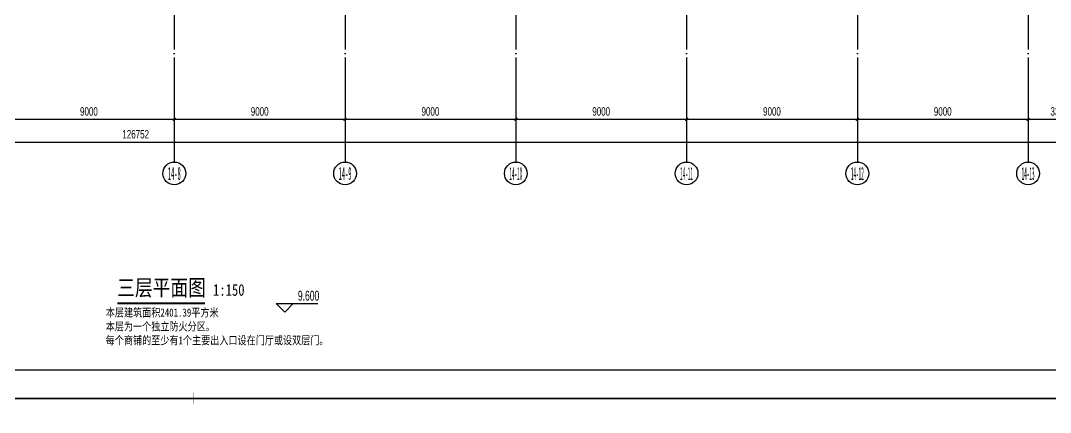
# Model space of a CAD drawing. Extents: x -233336 to 840473, y -28113 to 330904.
# Drawn here: x 741282 to 795559, y 149358 to 169995 of the extents above; entities that cross this region are included whole.
import ezdxf
from ezdxf.enums import TextEntityAlignment as Align
from ezdxf.xclip import XClip

# ---------------------------------------------------------------- set-up
doc = ezdxf.new("R2010")
doc.units = 0
doc.header["$LTSCALE"] = 1000
doc.header["$XCLIPFRAME"] = 2
doc.linetypes.add('104-14# 核心筒$0$DOTE', pattern=[2.42, 2, -0.2, 0.02, -0.2])
doc.layers.get('0').update_dxf_attribs({"linetype": 'CONTINUOUS'})
doc.layers.get('Defpoints').update_dxf_attribs({"linetype": 'CONTINUOUS'})
for name, color, linetype in [('104-14# 核心筒$0$01-标注_轴线坐标', 8, 'CONTINUOUS'), ('104-14# 核心筒$0$A_AXIS-轴线', 8, '104-14# 核心筒$0$DOTE'), ('104-14# 核心筒$0$AXIS_TEXT', 7, 'CONTINUOUS'), ('AXIS_TEXT', 7, 'CONTINUOUS'), ('X-104 14#平面$0$01-标注_标高', 8, 'CONTINUOUS'), ('X-104 14#平面$0$02-TEXT_标注', 9, 'CONTINUOUS'), ('X-104 14#平面$0$DIM_SYMB', 3, 'CONTINUOUS')]:
    doc.layers.add(name, color=color, linetype=linetype)
doc.styles.add('104-14# 核心筒$0$_TCH_AXIS', font='STXIHEI.TTF', dxfattribs={"width": 0.8})
doc.styles.add('104-14# 核心筒$0$_TCH_DIM_T3', font='ros.shx', dxfattribs={"width": 0.705882, "bigfont": 'jd.shx'})
doc.styles.add('COMPLEX', font='COMPLEX')
doc.styles.add('X-104 14#平面$0$_TCH_DIM', font='ros.shx', dxfattribs={"width": 0.8, "bigfont": 'jd.shx'})
doc.styles.add('X-104 14#平面$0$Standard', font='STXIHEI.TTF', dxfattribs={"width": 0.8})
doc.dimstyles.new('104-14# 核心筒$0$_TCH_ARCH&&150', dxfattribs={"dimtxt": 446.25, "dimasz": 150, "dimexe": 375, "dimexo": 450, "dimgap": 189.375, "dimtad": 1, "dimdec": 0, "dimzin": 0, "dimdsep": 46, "dimtxsty": '104-14# 核心筒$0$_TCH_DIM_T3', "dimblk": '104-14# 核心筒$0$_ArchTick', "dimcen": 0.09, "dimclrt": 7, "dimazin": 2, "dimtfac": 1, "dimtdec": 0, "dimtix": 1, "dimtmove": 2, "dimatfit": 3, "dimfxl": 0, "dimtolj": 1, "dimtzin": 0, "dimarcsym": 0})

# ---------------------------------------------------------------- blocks, each defined once
blk = doc.blocks.new('图框-A1+1-4')
for points, const_width in [([(0, 0), (1051, 0), (1051, 594), (0, 594)], 0.05), ([(976, 584), (25, 584), (25, 10), (976, 10)], 0.5)]:
    blk.add_lwpolyline(points, close=True, dxfattribs=dict(const_width=const_width))
at = {"const_width": 0.05}
for points in [[(525.5, 594), (525.5, 592)], [(525.5, 0), (525.5, 2)]]:
    blk.add_lwpolyline(points, dxfattribs=at)
blk = doc.blocks.new('104-14# 核心筒$0$_ArchTick')
at = {"color": 0, "linetype": 'ByBlock', "const_width": 0.4}
blk.add_lwpolyline([(-0.5, -0.5), (0.5, 0.5)], dxfattribs=at)
blk = doc.blocks.new('*D371')
at = {"layer": '104-14# 核心筒$0$01-标注_轴线坐标', "color": 0, "lineweight": -2}
for p, q in [((50400, 169205), (50400, 167030)), ((59400, 169205), (59400, 167030)), ((50400, 167405), (59400, 167405))]:
    blk.add_line(p, q, dxfattribs=at)
at = {"layer": 'Defpoints', "color": 0}
for p in [(50400, 169655), (59400, 169655), (59400, 167405)]:
    blk.add_point(p, dxfattribs=at)
at = {"layer": '104-14# 核心筒$0$01-标注_轴线坐标', "color": 0, "lineweight": -2, "xscale": 150, "yscale": 150, "zscale": 150, "rotation": 180}
blk.add_blockref('104-14# 核心筒$0$_ArchTick', (50400, 167405), dxfattribs=at)
at = {"layer": '104-14# 核心筒$0$01-标注_轴线坐标', "color": 0, "lineweight": -2, "xscale": 150, "yscale": 150, "zscale": 150}
blk.add_blockref('104-14# 核心筒$0$_ArchTick', (59400, 167405), dxfattribs=at)
at = {"layer": '104-14# 核心筒$0$01-标注_轴线坐标', "color": 7, "insert": (54900, 167817), "char_height": 446.2, "attachment_point": 5, "style": '104-14# 核心筒$0$_TCH_DIM_T3'}
blk.add_mtext('\\A1;9000', dxfattribs=at)
blk = doc.blocks.new('*D372')
at = {"layer": '104-14# 核心筒$0$01-标注_轴线坐标', "color": 0, "lineweight": -2}
for p, q in [((59400, 169205), (59400, 167030)), ((68400, 169205), (68400, 167030)), ((59400, 167405), (68400, 167405))]:
    blk.add_line(p, q, dxfattribs=at)
at = {"layer": 'Defpoints', "color": 0}
for p in [(59400, 169655), (68400, 169655), (68400, 167405)]:
    blk.add_point(p, dxfattribs=at)
at = {"layer": '104-14# 核心筒$0$01-标注_轴线坐标', "color": 0, "lineweight": -2, "xscale": 150, "yscale": 150, "zscale": 150, "rotation": 180}
blk.add_blockref('104-14# 核心筒$0$_ArchTick', (59400, 167405), dxfattribs=at)
at = {"layer": '104-14# 核心筒$0$01-标注_轴线坐标', "color": 0, "lineweight": -2, "xscale": 150, "yscale": 150, "zscale": 150}
blk.add_blockref('104-14# 核心筒$0$_ArchTick', (68400, 167405), dxfattribs=at)
at = {"layer": '104-14# 核心筒$0$01-标注_轴线坐标', "color": 7, "insert": (63900, 167817), "char_height": 446.2, "attachment_point": 5, "style": '104-14# 核心筒$0$_TCH_DIM_T3'}
blk.add_mtext('\\A1;9000', dxfattribs=at)
blk = doc.blocks.new('*D373')
at = {"layer": '104-14# 核心筒$0$01-标注_轴线坐标', "color": 0, "lineweight": -2}
for p, q in [((68400, 169205), (68400, 167030)), ((77400, 169205), (77400, 167030)), ((68400, 167405), (77400, 167405))]:
    blk.add_line(p, q, dxfattribs=at)
at = {"layer": 'Defpoints', "color": 0}
for p in [(68400, 169655), (77400, 169655), (77400, 167405)]:
    blk.add_point(p, dxfattribs=at)
at = {"layer": '104-14# 核心筒$0$01-标注_轴线坐标', "color": 0, "lineweight": -2, "xscale": 150, "yscale": 150, "zscale": 150, "rotation": 180}
blk.add_blockref('104-14# 核心筒$0$_ArchTick', (68400, 167405), dxfattribs=at)
at = {"layer": '104-14# 核心筒$0$01-标注_轴线坐标', "color": 0, "lineweight": -2, "xscale": 150, "yscale": 150, "zscale": 150}
blk.add_blockref('104-14# 核心筒$0$_ArchTick', (77400, 167405), dxfattribs=at)
at = {"layer": '104-14# 核心筒$0$01-标注_轴线坐标', "color": 7, "insert": (72900, 167817), "char_height": 446.2, "attachment_point": 5, "style": '104-14# 核心筒$0$_TCH_DIM_T3'}
blk.add_mtext('\\A1;9000', dxfattribs=at)
blk = doc.blocks.new('*D374')
at = {"layer": '104-14# 核心筒$0$01-标注_轴线坐标', "color": 0, "lineweight": -2}
for p, q in [((77400, 169205), (77400, 167030)), ((86400, 169205), (86400, 167030)), ((77400, 167405), (86400, 167405))]:
    blk.add_line(p, q, dxfattribs=at)
at = {"layer": 'Defpoints', "color": 0}
for p in [(77400, 169655), (86400, 169655), (86400, 167405)]:
    blk.add_point(p, dxfattribs=at)
at = {"layer": '104-14# 核心筒$0$01-标注_轴线坐标', "color": 0, "lineweight": -2, "xscale": 150, "yscale": 150, "zscale": 150, "rotation": 180}
blk.add_blockref('104-14# 核心筒$0$_ArchTick', (77400, 167405), dxfattribs=at)
at = {"layer": '104-14# 核心筒$0$01-标注_轴线坐标', "color": 0, "lineweight": -2, "xscale": 150, "yscale": 150, "zscale": 150}
blk.add_blockref('104-14# 核心筒$0$_ArchTick', (86400, 167405), dxfattribs=at)
at = {"layer": '104-14# 核心筒$0$01-标注_轴线坐标', "color": 7, "insert": (81900, 167817), "char_height": 446.2, "attachment_point": 5, "style": '104-14# 核心筒$0$_TCH_DIM_T3'}
blk.add_mtext('\\A1;9000', dxfattribs=at)
blk = doc.blocks.new('*D375')
at = {"layer": '104-14# 核心筒$0$01-标注_轴线坐标', "color": 0, "lineweight": -2}
for p, q in [((86400, 169205), (86400, 167030)), ((95400, 169205), (95400, 167030)), ((86400, 167405), (95400, 167405))]:
    blk.add_line(p, q, dxfattribs=at)
at = {"layer": 'Defpoints', "color": 0}
for p in [(86400, 169655), (95400, 169655), (95400, 167405)]:
    blk.add_point(p, dxfattribs=at)
at = {"layer": '104-14# 核心筒$0$01-标注_轴线坐标', "color": 0, "lineweight": -2, "xscale": 150, "yscale": 150, "zscale": 150, "rotation": 180}
blk.add_blockref('104-14# 核心筒$0$_ArchTick', (86400, 167405), dxfattribs=at)
at = {"layer": '104-14# 核心筒$0$01-标注_轴线坐标', "color": 0, "lineweight": -2, "xscale": 150, "yscale": 150, "zscale": 150}
blk.add_blockref('104-14# 核心筒$0$_ArchTick', (95400, 167405), dxfattribs=at)
at = {"layer": '104-14# 核心筒$0$01-标注_轴线坐标', "color": 7, "insert": (90900, 167817), "char_height": 446.2, "attachment_point": 5, "style": '104-14# 核心筒$0$_TCH_DIM_T3'}
blk.add_mtext('\\A1;9000', dxfattribs=at)
blk = doc.blocks.new('*D376')
at = {"layer": '104-14# 核心筒$0$01-标注_轴线坐标', "color": 0, "lineweight": -2}
for p, q in [((95400, 169205), (95400, 167030)), ((104400, 169205), (104400, 167030)), ((95400, 167405), (104400, 167405))]:
    blk.add_line(p, q, dxfattribs=at)
at = {"layer": 'Defpoints', "color": 0}
for p in [(95400, 169655), (104400, 169655), (104400, 167405)]:
    blk.add_point(p, dxfattribs=at)
at = {"layer": '104-14# 核心筒$0$01-标注_轴线坐标', "color": 0, "lineweight": -2, "xscale": 150, "yscale": 150, "zscale": 150, "rotation": 180}
blk.add_blockref('104-14# 核心筒$0$_ArchTick', (95400, 167405), dxfattribs=at)
at = {"layer": '104-14# 核心筒$0$01-标注_轴线坐标', "color": 0, "lineweight": -2, "xscale": 150, "yscale": 150, "zscale": 150}
blk.add_blockref('104-14# 核心筒$0$_ArchTick', (104400, 167405), dxfattribs=at)
at = {"layer": '104-14# 核心筒$0$01-标注_轴线坐标', "color": 7, "insert": (99900, 167817), "char_height": 446.2, "attachment_point": 5, "style": '104-14# 核心筒$0$_TCH_DIM_T3'}
blk.add_mtext('\\A1;9000', dxfattribs=at)
blk = doc.blocks.new('*D377')
at = {"layer": '104-14# 核心筒$0$01-标注_轴线坐标', "color": 0, "lineweight": -2}
for p, q in [((104400, 169205), (104400, 167030)), ((107700, 169205), (107700, 167030)), ((104400, 167405), (107700, 167405))]:
    blk.add_line(p, q, dxfattribs=at)
at = {"layer": 'Defpoints', "color": 0}
for p in [(104400, 169655), (107700, 169655), (107700, 167405)]:
    blk.add_point(p, dxfattribs=at)
at = {"layer": '104-14# 核心筒$0$01-标注_轴线坐标', "color": 0, "lineweight": -2, "xscale": 150, "yscale": 150, "zscale": 150, "rotation": 180}
blk.add_blockref('104-14# 核心筒$0$_ArchTick', (104400, 167405), dxfattribs=at)
at = {"layer": '104-14# 核心筒$0$01-标注_轴线坐标', "color": 0, "lineweight": -2, "xscale": 150, "yscale": 150, "zscale": 150}
blk.add_blockref('104-14# 核心筒$0$_ArchTick', (107700, 167405), dxfattribs=at)
at = {"layer": '104-14# 核心筒$0$01-标注_轴线坐标', "color": 7, "insert": (106050, 167817), "char_height": 446.2, "attachment_point": 5, "style": '104-14# 核心筒$0$_TCH_DIM_T3'}
blk.add_mtext('\\A1;3300', dxfattribs=at)
blk = doc.blocks.new('_AXISO')
blk.add_circle((0, 0), 0.5)
at = {"layer": 'AXIS_TEXT', "style": 'COMPLEX', "width": 1.041667}
blk.add_attdef('A', text='', height=0.56, dxfattribs=at).set_placement((-0.25, -0.28), (0.25, -0.28), align=Align.FIT)
blk = doc.blocks.new('*D473')
at = {"layer": '104-14# 核心筒$0$01-标注_轴线坐标', "color": 0, "lineweight": -2}
for p, q in [((-6010, 169205), (-6010, 165830)), ((120742, 169205), (120742, 165830)), ((-6010, 166205), (120742, 166205))]:
    blk.add_line(p, q, dxfattribs=at)
at = {"layer": 'Defpoints', "color": 0}
for p in [(-6010, 169655), (120742, 169655), (120742, 166205)]:
    blk.add_point(p, dxfattribs=at)
at = {"layer": '104-14# 核心筒$0$01-标注_轴线坐标', "color": 0, "lineweight": -2, "xscale": 150, "yscale": 150, "zscale": 150, "rotation": 180}
blk.add_blockref('104-14# 核心筒$0$_ArchTick', (-6010, 166205), dxfattribs=at)
at = {"layer": '104-14# 核心筒$0$01-标注_轴线坐标', "color": 0, "lineweight": -2, "xscale": 150, "yscale": 150, "zscale": 150}
blk.add_blockref('104-14# 核心筒$0$_ArchTick', (120742, 166205), dxfattribs=at)
at = {"layer": '104-14# 核心筒$0$01-标注_轴线坐标', "color": 7, "insert": (57366, 166617), "char_height": 446.2, "attachment_point": 5, "style": '104-14# 核心筒$0$_TCH_DIM_T3'}
blk.add_mtext('\\A1;126752', dxfattribs=at)
blk = doc.blocks.new('104-14# 核心筒')
at = {"layer": '104-14# 核心筒$0$01-标注_轴线坐标'}
for p, q in [((59400, 169654.9), (59400, 165154.9)), ((68400, 169654.9), (68400, 165154.9)), ((77400, 169654.9), (77400, 165154.9)), ((86400, 169654.9), (86400, 165154.9)), ((95400, 169654.9), (95400, 165154.9)), ((104400, 169654.9), (104400, 165154.9))]:
    blk.add_line(p, q, dxfattribs=at)
at = {"layer": '104-14# 核心筒$0$A_AXIS-轴线'}
for p, q in [((59400, 228733.6), (59400, 169654.9)), ((68400, 228733.6), (68400, 169654.9)), ((77400, 228733.6), (77400, 169654.9)), ((86400, 228733.6), (86400, 169654.9)), ((95400, 228733.6), (95400, 169654.9)), ((104400, 228733.6), (104400, 169654.9))]:
    blk.add_line(p, q, dxfattribs=at)
at = {"layer": '104-14# 核心筒$0$01-标注_轴线坐标'}
ref = blk.add_blockref('_AXISO', (59400, 164554.9), dxfattribs=dict(at, xscale=1200, yscale=1200, zscale=1200))
ref.add_attrib('A', '14-8', dxfattribs={"layer": '104-14# 核心筒$0$AXIS_TEXT', "height": 678.82, "style": '104-14# 核心筒$0$_TCH_AXIS', "width": 0.46828}).set_placement((59060.6, 164215.5), (59739.4, 164215.5), align=Align.FIT)
ref = blk.add_blockref('_AXISO', (68400, 164554.9), dxfattribs=dict(at, xscale=1200, yscale=1200, zscale=1200))
ref.add_attrib('A', '14-9', dxfattribs={"layer": '104-14# 核心筒$0$AXIS_TEXT', "height": 678.82, "style": '104-14# 核心筒$0$_TCH_AXIS', "width": 0.46828}).set_placement((68060.6, 164215.5), (68739.4, 164215.5), align=Align.FIT)
ref = blk.add_blockref('_AXISO', (77400, 164554.9), dxfattribs=dict(at, xscale=1200, yscale=1200, zscale=1200))
ref.add_attrib('A', '14-10', dxfattribs={"layer": '104-14# 核心筒$0$AXIS_TEXT', "height": 678.82, "style": '104-14# 核心筒$0$_TCH_AXIS', "width": 0.366464}).set_placement((77060.6, 164215.5), (77739.4, 164215.5), align=Align.FIT)
ref = blk.add_blockref('_AXISO', (86400, 164554.9), dxfattribs=dict(at, xscale=1200, yscale=1200, zscale=1200))
ref.add_attrib('A', '14-11', dxfattribs={"layer": '104-14# 核心筒$0$AXIS_TEXT', "height": 678.82, "style": '104-14# 核心筒$0$_TCH_AXIS', "width": 0.366464}).set_placement((86060.6, 164215.5), (86739.4, 164215.5), align=Align.FIT)
ref = blk.add_blockref('_AXISO', (95400, 164554.9), dxfattribs=dict(at, xscale=1200, yscale=1200, zscale=1200))
ref.add_attrib('A', '14-12', dxfattribs={"layer": '104-14# 核心筒$0$AXIS_TEXT', "height": 678.82, "style": '104-14# 核心筒$0$_TCH_AXIS', "width": 0.366464}).set_placement((95060.6, 164215.5), (95739.4, 164215.5), align=Align.FIT)
ref = blk.add_blockref('_AXISO', (104400, 164554.9), dxfattribs=dict(at, xscale=1200, yscale=1200, zscale=1200))
ref.add_attrib('A', '14-13', dxfattribs={"layer": '104-14# 核心筒$0$AXIS_TEXT', "height": 678.82, "style": '104-14# 核心筒$0$_TCH_AXIS', "width": 0.366464}).set_placement((104060.6, 164215.5), (104739.4, 164215.5), align=Align.FIT)
for p1, p2, distance, text, picture, middle in [((-6009.8, 169654.9), (120741.8, 169654.9), -3450, '126752', '*D473', (57366, 166617.4)), ((50400, 169654.9), (59400, 169654.9), -2250, '9000', '*D371', (54900, 167817.4)), ((59400, 169654.9), (68400, 169654.9), -2250, '9000', '*D372', (63900, 167817.4)), ((68400, 169654.9), (77400, 169654.9), -2250, '9000', '*D373', (72900, 167817.4)), ((77400, 169654.9), (86400, 169654.9), -2250, '9000', '*D374', (81900, 167817.4)), ((86400, 169654.9), (95400, 169654.9), -2250, '9000', '*D375', (90900, 167817.4)), ((95400, 169654.9), (104400, 169654.9), -2250, '9000', '*D376', (99900, 167817.4)), ((104400, 169654.9), (107700, 169654.9), -2250, '3300', '*D377', (106050, 167817.4))]:
    dim = blk.add_aligned_dim(p1=p1, p2=p2, distance=distance, text=text, dimstyle='104-14# 核心筒$0$_TCH_ARCH&&150', dxfattribs=at)
    dim.commit()
    dim.dimension.update_dxf_attribs({"geometry": picture, "text_midpoint": middle})
blk = doc.blocks.new('X-104 14#平面')
for points in [[(-18433.5, 152700), (139216.5, 152700), (139216.5, 241800), (-18433.5, 241800)], [(-18433.5, 63600), (139216.5, 63600), (139216.5, 152700), (-18433.5, 152700)]]:
    blk.add_lwpolyline(points, close=True)
at = {"layer": 'X-104 14#平面$0$01-标注_标高'}
for p, q in [((65221.5, 157245.5), (64771.5, 157695.5)), ((64771.5, 157695.5), (66969.5, 157695.5)), ((65221.5, 157245.5), (65671.5, 157695.5))]:
    blk.add_line(p, q, dxfattribs=at)
at = {"layer": 'X-104 14#平面$0$DIM_SYMB', "const_width": 105}
blk.add_lwpolyline([(56390.2, 157714.4), (61019.4, 157714.4)], dxfattribs=at)
ref = blk.add_blockref('104-14# 核心筒', (0, 0))
XClip(ref).set_block_clipping_path([(-38664.3623821461, -25500), (139216.5485069363, 330900)])
at = {"xscale": 150, "yscale": 150, "zscale": 150}
for p in [(-18433.5, 152700), (-18433.5, 63600)]:
    blk.add_blockref('图框-A1+1-4', p, dxfattribs=at)
at = {"layer": 'X-104 14#平面$0$01-标注_标高', "color": 7, "style": 'X-104 14#平面$0$_TCH_DIM', "width": 0.64}
blk.add_text('9.600', height=525, dxfattribs=at).set_placement((65916.5, 157853))
at = {"layer": 'X-104 14#平面$0$02-TEXT_标注', "style": 'X-104 14#平面$0$Standard', "width": 0.8}
for s, p in [('本层建筑面积2401.39平方米', (55789.1, 157011.8)), ('本层为一个独立防火分区。', (55786.2, 156278.1)), ('每个商铺的至少有1个主要出入口设在门厅或设双层门。', (55784.7, 155547.7))]:
    blk.add_text(s, height=428.139, dxfattribs=at).set_placement(p)
at = {"layer": 'X-104 14#平面$0$DIM_SYMB', "color": 7, "style": 'X-104 14#平面$0$Standard', "width": 0.8}
for s, height, p in [('三层平面图', 856.28, (56390.2, 158111.2)), ('1:150', 611.63, (61439.4, 158111.2))]:
    blk.add_text(s, height=height, dxfattribs=at).set_placement(p)

msp = doc.modelspace()

# ---------------------------------------------------------------- block references
msp.add_blockref('X-104 14#平面', (689983.4, -2608.9))

doc.saveas('drawing.dxf')
